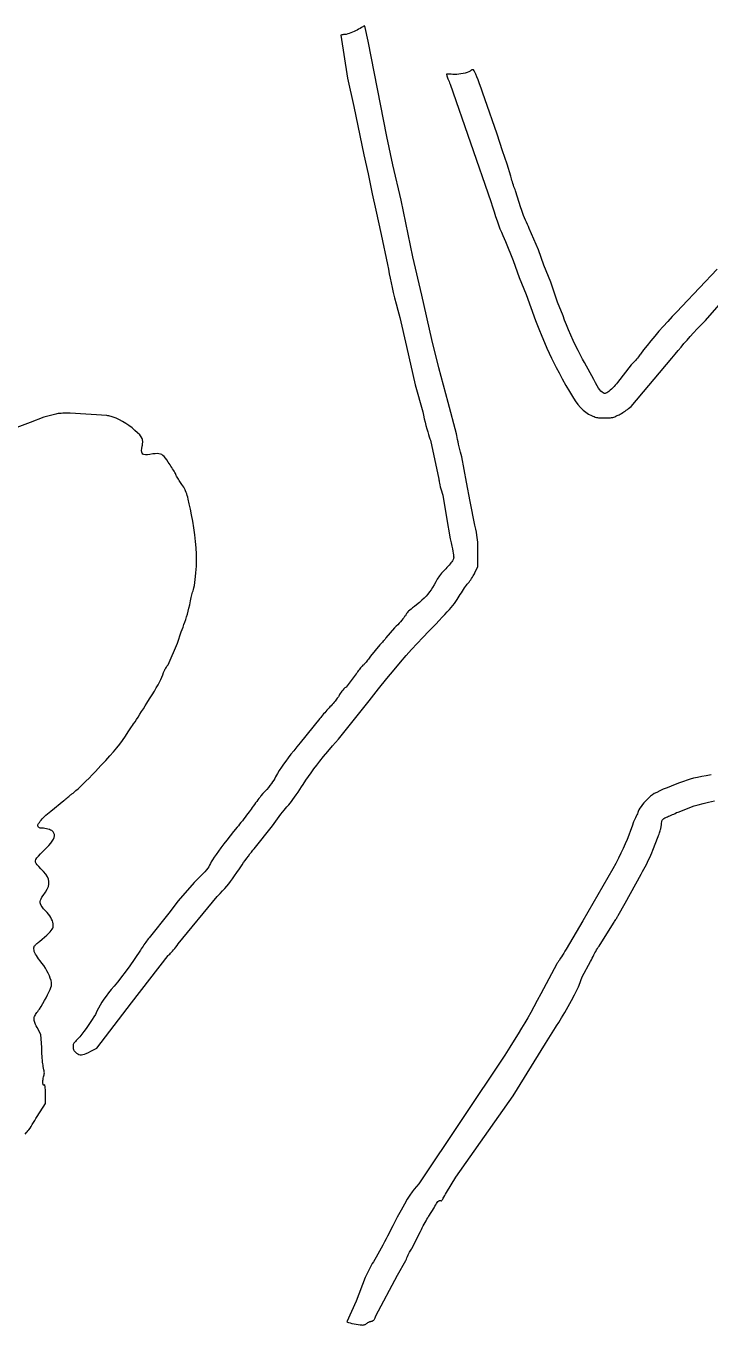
# Model space of a CAD drawing. Extents: x 0.2 to 12.9, y 0.2 to 14.
# Drawn here: x 7.53 to 10.21, y 8.94 to 14.02 of the extents above; entities that cross this region are included whole.
import ezdxf

# ---------------------------------------------------------------- set-up
doc = ezdxf.new("R2010")
doc.units = 0
doc.layers.get('0').update_dxf_attribs({"color": 5, "linetype": 'CONTINUOUS'})

msp = doc.modelspace()

# ---------------------------------------------------------------- linework, layer by layer
at = {"linetype": 'CONTINUOUS'}
msp.add_lwpolyline([(8.8468, 14.018), (8.8414, 14.0145), (8.8357, 14.0112), (8.8299, 14.008), (8.824, 14.005), (8.8179, 14.0023), (8.8118, 13.9996), (8.8056, 13.9972), (8.7994, 13.995), (8.7931, 13.9929), (8.7868, 13.991), (8.7833, 13.9909), (8.78, 13.9907), (8.7769, 13.9903), (8.7742, 13.9899), (8.7718, 13.9895), (8.7697, 13.989), (8.768, 13.9886), (8.7668, 13.9883), (8.766, 13.9881), (8.7658, 13.988), (8.7928, 13.8198), (8.8168, 13.7087), (8.8559, 13.5195), (8.8739, 13.4444), (8.8889, 13.3664), (8.9039, 13.3033), (8.9249, 13.2072), (8.9489, 13.0901), (8.9525, 13.0716), (8.956, 13.0538), (8.9595, 13.0363), (8.9633, 13.0184), (8.9673, 13), (8.9719, 12.9805), (8.977, 12.9594), (8.9828, 12.9364), (8.9894, 12.9111), (8.997, 12.8829), (9.024, 12.7688), (9.0571, 12.6186), (9.0871, 12.5135), (9.0899, 12.4999), (9.0931, 12.4861), (9.0964, 12.4725), (9.0998, 12.4593), (9.1032, 12.4467), (9.1066, 12.435), (9.1097, 12.4245), (9.1126, 12.4154), (9.1151, 12.4079), (9.1171, 12.4024), (9.1502, 12.2492), (9.1503, 12.2468), (9.1509, 12.2433), (9.1517, 12.2387), (9.1528, 12.2331), (9.1543, 12.2267), (9.156, 12.2196), (9.1579, 12.2119), (9.1601, 12.2037), (9.1626, 12.1951), (9.1652, 12.1862), (9.1802, 12.0991), (9.1952, 12.015), (9.1985, 11.9999), (9.2013, 11.987), (9.2037, 11.976), (9.2055, 11.9668), (9.2068, 11.9591), (9.2077, 11.9527), (9.2082, 11.9476), (9.2083, 11.9433), (9.2079, 11.9398), (9.2072, 11.9369), (9.2068, 11.9349), (9.2055, 11.9323), (9.2036, 11.9293), (9.201, 11.9258), (9.1978, 11.9219), (9.1942, 11.9177), (9.1903, 11.9131), (9.1861, 11.9083), (9.1817, 11.9032), (9.1772, 11.8979), (9.1712, 11.8918), (9.1659, 11.8863), (9.1612, 11.881), (9.157, 11.876), (9.1532, 11.8712), (9.1497, 11.8666), (9.1466, 11.8619), (9.1436, 11.8571), (9.1409, 11.8521), (9.1381, 11.8468), (9.132, 11.8357), (9.126, 11.8257), (9.12, 11.8164), (9.1139, 11.8078), (9.1074, 11.7995), (9.1003, 11.7915), (9.0925, 11.7834), (9.0838, 11.7751), (9.0741, 11.7662), (9.0631, 11.7568), (9.0547, 11.7508), (9.0474, 11.7455), (9.0413, 11.7408), (9.0362, 11.7365), (9.0319, 11.7327), (9.0285, 11.7293), (9.0258, 11.7262), (9.0237, 11.7232), (9.0221, 11.7204), (9.021, 11.7177), (9.019, 11.7147), (9.0163, 11.711), (9.0132, 11.7067), (9.0095, 11.7019), (9.0053, 11.6967), (9.0005, 11.6911), (8.9952, 11.6853), (8.9893, 11.6792), (8.9829, 11.673), (8.976, 11.6667), (8.9429, 11.6276), (8.9426, 11.6265), (8.9416, 11.6248), (8.94, 11.6227), (8.938, 11.6203), (8.9354, 11.6175), (8.9326, 11.6144), (8.9294, 11.6112), (8.926, 11.6077), (8.9225, 11.6042), (8.9189, 11.6006), (8.8829, 11.5556), (8.8801, 11.5519), (8.8772, 11.5481), (8.8742, 11.5443), (8.8712, 11.5405), (8.8682, 11.5368), (8.8654, 11.5333), (8.8626, 11.53), (8.8601, 11.5271), (8.8578, 11.5246), (8.8559, 11.5225), (8.8531, 11.5204), (8.8501, 11.5176), (8.8471, 11.5144), (8.844, 11.5107), (8.8408, 11.5068), (8.8377, 11.5026), (8.8346, 11.4984), (8.8315, 11.4943), (8.8286, 11.4902), (8.8258, 11.4865), (8.7868, 11.4354), (8.7824, 11.4317), (8.7782, 11.4276), (8.7743, 11.4234), (8.7706, 11.4191), (8.7673, 11.4148), (8.7643, 11.4106), (8.7617, 11.4065), (8.7596, 11.4028), (8.7579, 11.3994), (8.7568, 11.3964), (8.7548, 11.3942), (8.7525, 11.3915), (8.7498, 11.3881), (8.7469, 11.3844), (8.7436, 11.3803), (8.7401, 11.3759), (8.7363, 11.3713), (8.7324, 11.3666), (8.7281, 11.3619), (8.7237, 11.3574), (8.72, 11.3535), (8.7159, 11.3492), (8.7117, 11.3446), (8.7074, 11.3398), (8.7031, 11.3348), (8.6989, 11.3299), (8.6948, 11.3251), (8.6911, 11.3205), (8.6876, 11.3162), (8.6847, 11.3123), (8.6066, 11.2162), (8.5936, 11.2005), (8.5816, 11.1858), (8.5705, 11.1718), (8.5602, 11.1585), (8.5507, 11.1456), (8.5417, 11.1332), (8.5334, 11.121), (8.5254, 11.1088), (8.5178, 11.0965), (8.5105, 11.0841), (8.5075, 11.0777), (8.5037, 11.0711), (8.4993, 11.0643), (8.4943, 11.0572), (8.4887, 11.0499), (8.4826, 11.0424), (8.476, 11.0345), (8.4689, 11.0263), (8.4614, 11.0178), (8.4535, 11.009), (8.4497, 11.0043), (8.4456, 10.999), (8.4413, 10.9935), (8.4369, 10.9876), (8.4324, 10.9816), (8.4279, 10.9755), (8.4235, 10.9694), (8.4192, 10.9634), (8.4152, 10.9575), (8.4114, 10.952), (8.4067, 10.9462), (8.4018, 10.9399), (8.3966, 10.9331), (8.3913, 10.9261), (8.3859, 10.9189), (8.3805, 10.9117), (8.3752, 10.9047), (8.37, 10.8979), (8.365, 10.8916), (8.3604, 10.8859), (8.3462, 10.8689), (8.3327, 10.8522), (8.32, 10.8361), (8.308, 10.8206), (8.2969, 10.8059), (8.2868, 10.7923), (8.2779, 10.7797), (8.27, 10.7685), (8.2635, 10.7588), (8.2583, 10.7508), (8.2555, 10.7439), (8.2525, 10.7377), (8.2491, 10.7317), (8.2449, 10.7257), (8.2399, 10.7192), (8.2336, 10.712), (8.2259, 10.7038), (8.2166, 10.6943), (8.2055, 10.683), (8.1922, 10.6697), (8.1291, 10.5976), (8.0931, 10.5495), (8.015, 10.4535), (8.0121, 10.4496), (8.009, 10.4453), (8.0056, 10.4406), (8.0021, 10.4357), (7.9985, 10.4306), (7.9949, 10.4253), (7.9914, 10.4201), (7.988, 10.415), (7.9848, 10.4101), (7.982, 10.4054), (7.9369, 10.3393), (7.8919, 10.2793), (7.879, 10.2645), (7.8673, 10.2506), (7.8566, 10.2375), (7.847, 10.2249), (7.8382, 10.2128), (7.8303, 10.201), (7.8231, 10.1893), (7.8165, 10.1775), (7.8104, 10.1655), (7.8048, 10.1532), (7.7989, 10.1435), (7.7921, 10.1327), (7.7846, 10.1213), (7.7767, 10.1094), (7.7684, 10.0976), (7.76, 10.0861), (7.7518, 10.0754), (7.7439, 10.0657), (7.7364, 10.0575), (7.7297, 10.0511), (7.7265, 10.0477), (7.7239, 10.0448), (7.7218, 10.0423), (7.7203, 10.04), (7.7192, 10.0379), (7.7185, 10.0359), (7.718, 10.0339), (7.7178, 10.0318), (7.7177, 10.0296), (7.7177, 10.027), (7.7177, 10.0245), (7.7178, 10.0222), (7.718, 10.0202), (7.7183, 10.0183), (7.7188, 10.0165), (7.7197, 10.0147), (7.7208, 10.0128), (7.7223, 10.0108), (7.7243, 10.0085), (7.7267, 10.006), (7.7312, 10.002), (7.7356, 9.9988), (7.7401, 9.9966), (7.7448, 9.9954), (7.75, 9.9951), (7.7557, 9.9958), (7.7621, 9.9976), (7.7693, 10.0003), (7.7775, 10.0041), (7.7868, 10.009), (7.8108, 10.021), (7.9459, 10.1982), (8.0901, 10.3844), (8.093, 10.3865), (8.0962, 10.3894), (8.0997, 10.3928), (8.1034, 10.3968), (8.1074, 10.4013), (8.1115, 10.4062), (8.1158, 10.4116), (8.1202, 10.4172), (8.1246, 10.4232), (8.1291, 10.4294), (8.2823, 10.6156), (8.2932, 10.6267), (8.3029, 10.6367), (8.3115, 10.646), (8.3194, 10.655), (8.327, 10.664), (8.3344, 10.6736), (8.342, 10.6839), (8.3502, 10.6955), (8.3592, 10.7086), (8.3694, 10.7237), (8.3742, 10.7313), (8.3796, 10.7393), (8.3855, 10.7478), (8.3916, 10.7564), (8.3979, 10.765), (8.4042, 10.7735), (8.4103, 10.7815), (8.4162, 10.7891), (8.4216, 10.7959), (8.4264, 10.8018), (8.4985, 10.8919), (8.505, 10.901), (8.5117, 10.9104), (8.5185, 10.9197), (8.5253, 10.9289), (8.5319, 10.9377), (8.5383, 10.9459), (8.5443, 10.9535), (8.5497, 10.9601), (8.5545, 10.9657), (8.5586, 10.97), (8.5626, 10.9743), (8.5674, 10.9802), (8.5729, 10.9872), (8.5788, 10.9952), (8.5852, 11.0041), (8.5919, 11.0137), (8.5986, 11.0236), (8.6054, 11.0338), (8.6121, 11.044), (8.6186, 11.0541), (8.6298, 11.0704), (8.6402, 11.0854), (8.6503, 11.0999), (8.6608, 11.1143), (8.6719, 11.1291), (8.6844, 11.1451), (8.6985, 11.1627), (8.715, 11.1825), (8.7342, 11.2052), (8.7568, 11.2312), (8.8769, 11.3814), (8.9144, 11.4287), (8.9467, 11.4688), (8.9747, 11.503), (8.9995, 11.5325), (9.0221, 11.5586), (9.0436, 11.5825), (9.0649, 11.6055), (9.087, 11.6288), (9.1111, 11.6538), (9.1381, 11.6817), (9.1517, 11.696), (9.1636, 11.7087), (9.1741, 11.7198), (9.1833, 11.7298), (9.1914, 11.7387), (9.1987, 11.747), (9.2052, 11.7547), (9.2112, 11.7623), (9.2168, 11.7699), (9.2222, 11.7778), (9.226, 11.7842), (9.23, 11.7909), (9.2342, 11.7978), (9.2386, 11.8045), (9.2429, 11.8112), (9.2471, 11.8176), (9.2511, 11.8235), (9.2549, 11.829), (9.2583, 11.8338), (9.2613, 11.8378), (9.2649, 11.8417), (9.2684, 11.846), (9.2719, 11.8506), (9.2753, 11.8554), (9.2785, 11.8604), (9.2816, 11.8653), (9.2844, 11.8701), (9.287, 11.8747), (9.2893, 11.879), (9.2913, 11.8829), (9.3033, 11.9069), (9.3033, 11.958), (9.3033, 11.9713), (9.3032, 11.9828), (9.303, 11.9929), (9.3025, 12.0023), (9.3018, 12.0113), (9.3007, 12.0204), (9.2992, 12.0303), (9.2972, 12.0414), (9.2945, 12.0541), (9.2913, 12.0691), (9.2733, 12.1622), (9.2583, 12.2372), (9.2402, 12.3363), (9.2375, 12.3457), (9.2349, 12.3555), (9.2323, 12.3656), (9.2298, 12.3758), (9.2275, 12.3859), (9.2253, 12.3956), (9.2234, 12.4047), (9.2217, 12.413), (9.2203, 12.4203), (9.2192, 12.4264), (9.1862, 12.5495), (9.1502, 12.6847), (9.1231, 12.7958), (9.0841, 12.97), (9.048, 13.1201), (9.003, 13.3423), (8.97, 13.4805), (8.9459, 13.5916), (8.8739, 13.964), (8.8619, 14.018), (8.8589, 14.024)], close=True, dxfattribs=at)
for points in [[(10.2402, 13.0721), (10.1021, 12.9249), (10.0833, 12.9058), (10.0648, 12.8865), (10.0466, 12.8671), (10.029, 12.8477), (10.012, 12.8285), (9.9957, 12.8095), (9.9803, 12.7909), (9.9657, 12.7728), (9.9523, 12.7554), (9.9399, 12.7387), (9.9378, 12.7357), (9.935, 12.7321), (9.9318, 12.7279), (9.9281, 12.7235), (9.9242, 12.7188), (9.92, 12.7141), (9.9159, 12.7094), (9.9117, 12.7048), (9.9077, 12.7005), (9.9039, 12.6967), (9.8498, 12.6276), (9.8459, 12.6229), (9.8414, 12.6178), (9.8365, 12.6125), (9.8314, 12.6072), (9.8262, 12.6021), (9.8211, 12.5974), (9.8162, 12.5931), (9.8118, 12.5897), (9.8079, 12.5871), (9.8048, 12.5856), (9.8012, 12.5851), (9.7975, 12.5854), (9.7937, 12.5869), (9.7896, 12.5895), (9.7853, 12.5935), (9.7806, 12.599), (9.7755, 12.6062), (9.7698, 12.6153), (9.7636, 12.6264), (9.7568, 12.6396), (9.7207, 12.7057), (9.713, 12.7189), (9.7045, 12.7348), (9.6954, 12.7528), (9.6859, 12.7723), (9.6764, 12.7928), (9.6671, 12.8136), (9.6582, 12.8342), (9.65, 12.854), (9.6427, 12.8724), (9.6366, 12.8889), (9.6156, 12.9429), (9.5886, 13.021), (9.5616, 13.0871), (9.5405, 13.1471), (9.5045, 13.2312), (9.5008, 13.2388), (9.497, 13.2469), (9.4932, 13.2554), (9.4894, 13.2641), (9.4857, 13.2729), (9.4822, 13.2816), (9.479, 13.2901), (9.4761, 13.2981), (9.4735, 13.3056), (9.4715, 13.3123), (9.4505, 13.3784), (9.4486, 13.3832), (9.4466, 13.3886), (9.4445, 13.3945), (9.4424, 13.4006), (9.4403, 13.4069), (9.4383, 13.4132), (9.4365, 13.4193), (9.4349, 13.4252), (9.4335, 13.4306), (9.4324, 13.4354), (9.4174, 13.4835), (9.3994, 13.5345), (9.3784, 13.6006), (9.3303, 13.7387), (9.3226, 13.7609), (9.3156, 13.7806), (9.3093, 13.7978), (9.3037, 13.8126), (9.2988, 13.8251), (9.2947, 13.8352), (9.2912, 13.843), (9.2885, 13.8485), (9.2866, 13.8518), (9.2853, 13.8529), (9.2843, 13.8529), (9.2832, 13.8528), (9.2819, 13.8527), (9.2806, 13.8525), (9.2793, 13.8521), (9.2779, 13.8516), (9.2766, 13.8508), (9.2754, 13.8498), (9.2743, 13.8485), (9.2733, 13.8468), (9.2674, 13.8442), (9.2606, 13.8419), (9.2531, 13.8397), (9.2451, 13.8379), (9.2369, 13.8363), (9.2285, 13.8352), (9.2203, 13.8344), (9.2124, 13.8341), (9.2049, 13.8342), (9.1982, 13.8348), (9.1802, 13.8348), (9.1804, 13.8335), (9.1809, 13.8314), (9.1817, 13.8285), (9.1829, 13.825), (9.1843, 13.8209), (9.186, 13.8165), (9.188, 13.8116), (9.1902, 13.8065), (9.1926, 13.8012), (9.1952, 13.7958), (9.3544, 13.3363), (9.3606, 13.3154), (9.3666, 13.2959), (9.3725, 13.2776), (9.3783, 13.2606), (9.384, 13.2447), (9.3896, 13.23), (9.3951, 13.2162), (9.4006, 13.2033), (9.406, 13.1914), (9.4114, 13.1802), (9.4414, 13.1051), (9.4655, 13.039), (9.4925, 12.973), (9.5285, 12.8709), (9.5419, 12.8375), (9.5536, 12.8088), (9.5639, 12.7839), (9.5733, 12.762), (9.5822, 12.7421), (9.591, 12.7234), (9.6001, 12.705), (9.61, 12.686), (9.621, 12.6655), (9.6336, 12.6426), (9.6482, 12.6157), (9.6614, 12.5925), (9.6734, 12.5725), (9.6846, 12.5556), (9.6952, 12.5413), (9.7054, 12.5294), (9.7155, 12.5194), (9.7258, 12.5112), (9.7364, 12.5043), (9.7477, 12.4985), (9.7536, 12.4961), (9.7586, 12.4941), (9.763, 12.4926), (9.7672, 12.4914), (9.7714, 12.4906), (9.7759, 12.4901), (9.7809, 12.4897), (9.7867, 12.4896), (9.7936, 12.4895), (9.8018, 12.4895), (9.81, 12.4895), (9.8166, 12.4896), (9.8222, 12.4898), (9.8269, 12.4903), (9.8311, 12.491), (9.8351, 12.4921), (9.8393, 12.4936), (9.8439, 12.4956), (9.8493, 12.4983), (9.8559, 12.5015), (9.8611, 12.5042), (9.866, 12.507), (9.8708, 12.5098), (9.8754, 12.5127), (9.8799, 12.5158), (9.8844, 12.519), (9.889, 12.5225), (9.8937, 12.5262), (9.8987, 12.5302), (9.9039, 12.5345), (10.0631, 12.7237), (10.0754, 12.7386), (10.0872, 12.7529), (10.0988, 12.7667), (10.1104, 12.7803), (10.1224, 12.7939), (10.1349, 12.8078), (10.1481, 12.8223), (10.1624, 12.8374), (10.178, 12.8535), (10.1952, 12.8709), (10.5465, 13.2733)], [(7.5298, 9.6842), (7.5345, 9.6907), (7.5375, 9.6932), (7.5409, 9.697), (7.5447, 9.7019), (7.5489, 9.7077), (7.5533, 9.7143), (7.5579, 9.7216), (7.5626, 9.7294), (7.5673, 9.7374), (7.572, 9.7456), (7.5766, 9.7538), (7.6096, 9.8048), (7.6096, 9.8408), (7.6095, 9.8477), (7.6093, 9.8538), (7.609, 9.8592), (7.6086, 9.8639), (7.6081, 9.8679), (7.6077, 9.8711), (7.6072, 9.8736), (7.6069, 9.8754), (7.6067, 9.8765), (7.6066, 9.8769), (7.6042, 9.8764), (7.6022, 9.8768), (7.6008, 9.878), (7.5997, 9.8799), (7.5991, 9.8825), (7.5988, 9.8857), (7.5989, 9.8895), (7.5992, 9.8939), (7.5998, 9.8987), (7.6006, 9.9039), (7.6022, 9.9089), (7.6035, 9.9132), (7.6044, 9.917), (7.6049, 9.9206), (7.6051, 9.9242), (7.6049, 9.9279), (7.6044, 9.932), (7.6035, 9.9368), (7.6022, 9.9423), (7.6006, 9.9489), (7.5997, 9.954), (7.5988, 9.9599), (7.598, 9.9667), (7.5972, 9.9741), (7.5965, 9.982), (7.5958, 9.9902), (7.5953, 9.9987), (7.5949, 10.0073), (7.5947, 10.0158), (7.5946, 10.024), (7.5916, 10.0751), (7.5766, 10.1021), (7.5733, 10.1081), (7.5707, 10.1134), (7.5687, 10.118), (7.5672, 10.1221), (7.5661, 10.1258), (7.5653, 10.1289), (7.5649, 10.1317), (7.5647, 10.1341), (7.5646, 10.1362), (7.5646, 10.1381), (7.5648, 10.1402), (7.5656, 10.1427), (7.5668, 10.1457), (7.5685, 10.1491), (7.5706, 10.1528), (7.573, 10.1567), (7.5758, 10.1609), (7.5788, 10.1652), (7.5821, 10.1697), (7.5856, 10.1742), (7.592, 10.1846), (7.5987, 10.1957), (7.6052, 10.2072), (7.6116, 10.2188), (7.6175, 10.2301), (7.6228, 10.2408), (7.6272, 10.2505), (7.6307, 10.2588), (7.6329, 10.2655), (7.6336, 10.2703), (7.633, 10.2779), (7.6313, 10.2863), (7.6284, 10.2953), (7.6247, 10.3048), (7.6201, 10.3146), (7.6148, 10.3245), (7.6089, 10.3346), (7.6025, 10.3445), (7.5957, 10.3541), (7.5886, 10.3634), (7.5827, 10.3704), (7.5777, 10.3771), (7.5736, 10.3834), (7.5702, 10.3893), (7.5676, 10.3949), (7.5657, 10.4001), (7.5645, 10.405), (7.5639, 10.4095), (7.5639, 10.4136), (7.5646, 10.4174), (7.5648, 10.4185), (7.5656, 10.4199), (7.5668, 10.4216), (7.5685, 10.4235), (7.5706, 10.4257), (7.573, 10.428), (7.5758, 10.4305), (7.5788, 10.4331), (7.5821, 10.4357), (7.5856, 10.4384), (7.5966, 10.4478), (7.6062, 10.4562), (7.6145, 10.4637), (7.6215, 10.4704), (7.6273, 10.4764), (7.6319, 10.4817), (7.6353, 10.4865), (7.6378, 10.4908), (7.6392, 10.4948), (7.6396, 10.4985), (7.6401, 10.5033), (7.6397, 10.5085), (7.6384, 10.5141), (7.6364, 10.5201), (7.6336, 10.5263), (7.6301, 10.5327), (7.6259, 10.5391), (7.6211, 10.5457), (7.6156, 10.5522), (7.6096, 10.5586), (7.6023, 10.5669), (7.5966, 10.574), (7.5923, 10.5802), (7.5896, 10.5858), (7.5882, 10.5908), (7.5882, 10.5958), (7.5895, 10.6007), (7.592, 10.606), (7.5957, 10.6119), (7.6006, 10.6186), (7.6094, 10.6314), (7.6161, 10.6431), (7.6206, 10.6538), (7.6229, 10.6638), (7.6231, 10.6734), (7.6211, 10.6828), (7.617, 10.6923), (7.6107, 10.7021), (7.6022, 10.7125), (7.5916, 10.7237), (7.5835, 10.7319), (7.5773, 10.7387), (7.5729, 10.7445), (7.5705, 10.7498), (7.5702, 10.7549), (7.5719, 10.7603), (7.5758, 10.7663), (7.5818, 10.7735), (7.59, 10.7822), (7.6006, 10.7928), (7.6122, 10.804), (7.622, 10.8141), (7.6298, 10.8234), (7.636, 10.8318), (7.6404, 10.8393), (7.6432, 10.8462), (7.6444, 10.8524), (7.6442, 10.858), (7.6426, 10.8632), (7.6396, 10.8679), (7.6372, 10.8705), (7.6338, 10.8729), (7.6295, 10.8751), (7.6245, 10.877), (7.619, 10.8788), (7.6133, 10.8802), (7.6075, 10.8813), (7.6018, 10.8822), (7.5964, 10.8827), (7.5916, 10.8829), (7.5883, 10.8831), (7.5855, 10.8839), (7.5832, 10.8851), (7.5815, 10.8866), (7.5803, 10.8885), (7.5797, 10.8907), (7.5796, 10.893), (7.5801, 10.8956), (7.5811, 10.8982), (7.5826, 10.9009), (7.5855, 10.9054), (7.5887, 10.9099), (7.5924, 10.9145), (7.5965, 10.9191), (7.601, 10.9238), (7.6059, 10.9286), (7.6114, 10.9335), (7.6173, 10.9385), (7.6237, 10.9436), (7.6306, 10.9489), (7.6817, 10.991), (7.6854, 10.9939), (7.6891, 10.997), (7.693, 11.0002), (7.6968, 11.0035), (7.7005, 11.0068), (7.7039, 11.0098), (7.7072, 11.0126), (7.7101, 11.0149), (7.7127, 11.0168), (7.7147, 11.018), (7.7176, 11.02), (7.7223, 11.0239), (7.7289, 11.0296), (7.7369, 11.037), (7.7462, 11.0458), (7.7567, 11.0559), (7.7679, 11.067), (7.7799, 11.079), (7.7922, 11.0918), (7.8048, 11.1051), (7.8266, 11.1278), (7.8454, 11.1477), (7.8618, 11.1654), (7.8761, 11.1815), (7.8889, 11.1967), (7.9006, 11.2115), (7.9117, 11.2265), (7.9226, 11.2424), (7.9339, 11.2598), (7.9459, 11.2793), (7.95, 11.2846), (7.9548, 11.2913), (7.9602, 11.2992), (7.9662, 11.3082), (7.9726, 11.3179), (7.9792, 11.3284), (7.986, 11.3392), (7.9928, 11.3503), (7.9995, 11.3614), (8.006, 11.3724), (8.0171, 11.3895), (8.027, 11.405), (8.0358, 11.4191), (8.0435, 11.432), (8.0503, 11.4437), (8.0562, 11.4545), (8.0612, 11.4647), (8.0655, 11.4742), (8.0691, 11.4834), (8.0721, 11.4925), (8.0731, 11.4946), (8.0742, 11.4971), (8.0756, 11.4999), (8.0771, 11.5031), (8.0788, 11.5064), (8.0807, 11.5098), (8.0828, 11.5132), (8.085, 11.5165), (8.0875, 11.5197), (8.0901, 11.5225), (8.1261, 11.6066), (8.1411, 11.6517), (8.1447, 11.6608), (8.1483, 11.6701), (8.1519, 11.6797), (8.1554, 11.6895), (8.1588, 11.6997), (8.1621, 11.7103), (8.1653, 11.7212), (8.1684, 11.7326), (8.1714, 11.7444), (8.1742, 11.7568), (8.1759, 11.7652), (8.1775, 11.7728), (8.1789, 11.7796), (8.1803, 11.7857), (8.1817, 11.7913), (8.183, 11.7965), (8.1844, 11.8016), (8.1859, 11.8065), (8.1875, 11.8116), (8.1892, 11.8168), (8.191, 11.8241), (8.1927, 11.8333), (8.1944, 11.844), (8.196, 11.8559), (8.1974, 11.8686), (8.1987, 11.8819), (8.1997, 11.8954), (8.2005, 11.9088), (8.201, 11.9217), (8.2012, 11.9339), (8.2007, 11.9559), (8.1992, 11.9799), (8.1969, 12.0054), (8.1939, 12.0317), (8.1903, 12.0582), (8.1863, 12.0842), (8.1819, 12.1091), (8.1774, 12.1324), (8.1727, 12.1533), (8.1682, 12.1712), (8.1664, 12.1789), (8.1645, 12.1858), (8.1626, 12.192), (8.1606, 12.1977), (8.1584, 12.2031), (8.1561, 12.2081), (8.1535, 12.2131), (8.1507, 12.218), (8.1476, 12.223), (8.1441, 12.2282), (8.1414, 12.232), (8.1385, 12.236), (8.1356, 12.2403), (8.1327, 12.2446), (8.1299, 12.2489), (8.1273, 12.2531), (8.1249, 12.2571), (8.1229, 12.2609), (8.1213, 12.2643), (8.1201, 12.2673), (8.1181, 12.2711), (8.1158, 12.2754), (8.1133, 12.2801), (8.1104, 12.2851), (8.1074, 12.2902), (8.1041, 12.2954), (8.1007, 12.3006), (8.0973, 12.3057), (8.0937, 12.3107), (8.0901, 12.3153), (8.0842, 12.3244), (8.0789, 12.3317), (8.0741, 12.3376), (8.0694, 12.3421), (8.0646, 12.3453), (8.0594, 12.3475), (8.0536, 12.3488), (8.0469, 12.3492), (8.0392, 12.3491), (8.03, 12.3483), (8.0185, 12.3461), (8.0089, 12.3448), (8.0013, 12.3446), (7.9953, 12.3455), (7.991, 12.3476), (7.9881, 12.3509), (7.9865, 12.3556), (7.986, 12.3617), (7.9866, 12.3693), (7.988, 12.3784), (7.9888, 12.3826), (7.9894, 12.3864), (7.9899, 12.3898), (7.9901, 12.3928), (7.9902, 12.3956), (7.9901, 12.3983), (7.9899, 12.4008), (7.9894, 12.4033), (7.9888, 12.4058), (7.988, 12.4084), (7.9847, 12.4146), (7.9786, 12.4223), (7.9702, 12.4309), (7.96, 12.4402), (7.9486, 12.4497), (7.9363, 12.459), (7.9237, 12.4677), (7.9113, 12.4755), (7.8995, 12.4819), (7.8889, 12.4865), (7.8859, 12.4882), (7.8825, 12.4898), (7.8788, 12.4912), (7.8747, 12.4924), (7.8705, 12.4936), (7.8662, 12.4947), (7.8619, 12.4957), (7.8577, 12.4967), (7.8536, 12.4976), (7.8498, 12.4985), (7.7057, 12.5075), (7.6949, 12.5075), (7.6856, 12.5075), (7.6776, 12.5074), (7.6708, 12.5071), (7.6648, 12.5068), (7.6594, 12.5062), (7.6545, 12.5054), (7.6497, 12.5044), (7.6448, 12.5031), (7.6396, 12.5015), (7.6036, 12.4925), (7.5495, 12.4715), (7.4865, 12.4474)], [(10.217, 11.0912), (10.1979, 11.0878), (10.1798, 11.0844), (10.1631, 11.0811), (10.148, 11.0779), (10.1351, 11.0751), (10.1224, 11.071), (10.1081, 11.066), (10.0925, 11.0603), (10.0764, 11.0541), (10.0601, 11.0477), (10.0441, 11.0411), (10.029, 11.0347), (10.0153, 11.0286), (10.0035, 11.0229), (9.994, 11.018), (9.9868, 11.0132), (9.9797, 11.0077), (9.9727, 11.0017), (9.9659, 10.9954), (9.9595, 10.9887), (9.9534, 10.9819), (9.9477, 10.975), (9.9425, 10.9681), (9.9379, 10.9614), (9.9339, 10.955), (9.9329, 10.9519), (9.9315, 10.9482), (9.9298, 10.944), (9.9278, 10.9393), (9.9257, 10.9343), (9.9233, 10.929), (9.9209, 10.9235), (9.9183, 10.918), (9.9156, 10.9124), (9.9129, 10.9069), (9.9073, 10.8899), (9.9013, 10.8729), (9.8948, 10.8558), (9.8878, 10.8385), (9.8803, 10.8209), (9.872, 10.8029), (9.8632, 10.7843), (9.8535, 10.765), (9.8431, 10.7448), (9.8318, 10.7237), (9.7147, 10.5195), (9.6486, 10.4084), (9.6441, 10.4004), (9.6394, 10.3927), (9.6348, 10.3853), (9.6303, 10.3784), (9.6261, 10.372), (9.6223, 10.3663), (9.6189, 10.3612), (9.6161, 10.357), (9.614, 10.3537), (9.6126, 10.3514), (9.5495, 10.2342), (9.5351, 10.2072), (9.5222, 10.183), (9.5102, 10.161), (9.4986, 10.1402), (9.4869, 10.1197), (9.4745, 10.0989), (9.461, 10.0767), (9.4459, 10.0524), (9.4285, 10.0251), (9.4084, 9.994), (9.0721, 9.4895), (9.0626, 9.4796), (9.0538, 9.4694), (9.0451, 9.4581), (9.0361, 9.4449), (9.0263, 9.4291), (9.0152, 9.4099), (9.0024, 9.3867), (8.9874, 9.3587), (8.9697, 9.3251), (8.9489, 9.2853), (8.9433, 9.2741), (8.9372, 9.2622), (8.9309, 9.25), (8.9244, 9.2377), (8.9178, 9.2256), (8.9113, 9.2139), (8.9051, 9.203), (8.8992, 9.193), (8.8937, 9.1843), (8.8889, 9.1772), (8.8619, 9.1231), (8.8258, 9.03), (8.7898, 8.9489), (8.792, 8.9479), (8.7964, 8.9466), (8.8025, 8.945), (8.8098, 8.9434), (8.8179, 8.9418), (8.8263, 8.9403), (8.8345, 8.939), (8.842, 8.9379), (8.8483, 8.9372), (8.8529, 8.9369), (8.8546, 8.937), (8.8565, 8.9373), (8.8583, 8.9377), (8.8601, 8.9384), (8.8619, 8.9392), (8.8637, 8.9402), (8.8655, 8.9413), (8.8673, 8.9427), (8.8691, 8.9442), (8.8709, 8.9459), (8.8727, 8.9468), (8.8745, 8.9477), (8.8763, 8.9486), (8.8781, 8.9494), (8.8799, 8.9501), (8.8817, 8.9507), (8.8835, 8.9512), (8.8853, 8.9516), (8.8871, 8.9519), (8.8889, 8.952), (8.8906, 8.9529), (8.8922, 8.9538), (8.8936, 8.955), (8.895, 8.9563), (8.8964, 8.958), (8.8978, 8.9599), (8.8992, 8.9624), (8.9006, 8.9653), (8.9022, 8.9688), (8.9039, 8.973), (8.988, 9.1321), (9.021, 9.1892), (9.023, 9.1947), (9.0252, 9.2002), (9.0277, 9.2058), (9.0303, 9.2113), (9.033, 9.2166), (9.0357, 9.2216), (9.0383, 9.2263), (9.0408, 9.2305), (9.0431, 9.2342), (9.045, 9.2372), (9.0781, 9.3033), (9.0818, 9.3106), (9.0855, 9.3179), (9.0894, 9.3252), (9.0932, 9.3322), (9.0968, 9.339), (9.1004, 9.3453), (9.1036, 9.351), (9.1065, 9.356), (9.109, 9.3601), (9.1111, 9.3634), (9.1321, 9.3964), (9.1349, 9.4024), (9.1378, 9.4079), (9.1408, 9.4126), (9.1438, 9.4167), (9.1468, 9.42), (9.1496, 9.4226), (9.1524, 9.4242), (9.1549, 9.4249), (9.1572, 9.4247), (9.1592, 9.4234), (9.1594, 9.423), (9.1602, 9.4234), (9.1614, 9.4247), (9.1631, 9.4268), (9.1652, 9.4298), (9.1676, 9.4336), (9.1703, 9.4382), (9.1734, 9.4435), (9.1767, 9.4496), (9.1802, 9.4565), (9.2162, 9.5165), (9.4414, 9.8348), (9.5676, 10.039), (9.6066, 10.1021), (9.6114, 10.108), (9.6197, 10.121), (9.6307, 10.1393), (9.6433, 10.1611), (9.6565, 10.1847), (9.6695, 10.2083), (9.6813, 10.2301), (9.6909, 10.2484), (9.6973, 10.2613), (9.6997, 10.2673), (9.7117, 10.3003), (9.7447, 10.3604), (9.7476, 10.3668), (9.7508, 10.3735), (9.7541, 10.3803), (9.7577, 10.3871), (9.7613, 10.3938), (9.7648, 10.4001), (9.7684, 10.4061), (9.7718, 10.4116), (9.7749, 10.4164), (9.7778, 10.4204), (9.8348, 10.5105), (9.8367, 10.5141), (9.8387, 10.5177), (9.8408, 10.5212), (9.8429, 10.5245), (9.845, 10.5278), (9.8469, 10.5308), (9.8488, 10.5337), (9.8504, 10.5363), (9.8518, 10.5386), (9.8529, 10.5405), (9.8799, 10.5886), (9.9429, 10.7027), (9.9483, 10.7124), (9.9534, 10.7219), (9.9583, 10.7311), (9.9631, 10.7402), (9.9677, 10.7492), (9.9721, 10.7583), (9.9764, 10.7674), (9.9804, 10.7766), (9.9843, 10.786), (9.988, 10.7958), (10.009, 10.8498), (10.0108, 10.8544), (10.0126, 10.8591), (10.0143, 10.8638), (10.0158, 10.8683), (10.0173, 10.8727), (10.0185, 10.8769), (10.0196, 10.8806), (10.0204, 10.884), (10.0208, 10.8867), (10.021, 10.8889), (10.0219, 10.8962), (10.0226, 10.9022), (10.0234, 10.9069), (10.0243, 10.9107), (10.0255, 10.9137), (10.0271, 10.9161), (10.0291, 10.9183), (10.0317, 10.9203), (10.035, 10.9225), (10.039, 10.9249), (10.0421, 10.926), (10.0458, 10.9274), (10.05, 10.9291), (10.0547, 10.931), (10.0597, 10.9332), (10.065, 10.9355), (10.0705, 10.938), (10.076, 10.9406), (10.0816, 10.9433), (10.0871, 10.9459), (10.1502, 10.97), (10.1663, 10.9746), (10.1854, 10.9795), (10.2069, 10.9845), (10.2303, 10.9895)]]:
    msp.add_lwpolyline(points, dxfattribs=at)

doc.saveas('drawing.dxf')
